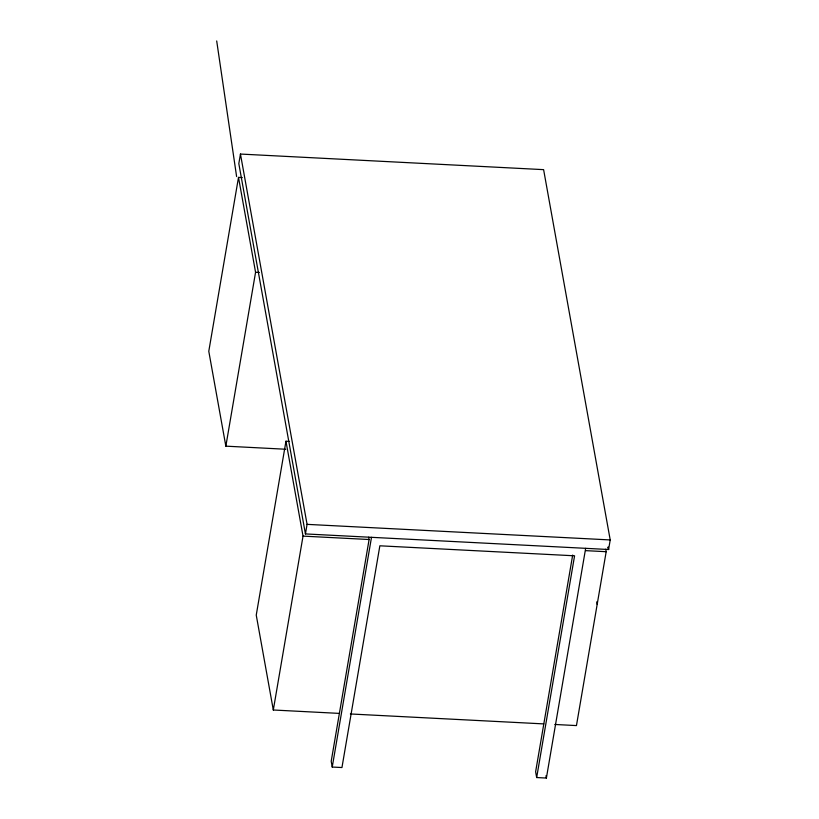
<?xml version="1.0" encoding="UTF-8"?>
<svg xmlns="http://www.w3.org/2000/svg" width="819" height="819" viewBox="0 0 819 819"><rect width="100%" height="100%" fill="white"/><g stroke="black" fill="none" stroke-linecap="round" stroke-linejoin="round"><path stroke-width="1.23" d="M240.458 154.054L238.82 163.626L305.436 533.927L608.589 549.508L610.216 539.936L543.611 169.646L240.458 154.054L307.074 524.355L305.436 533.927M242.311 177.59L238.503 177.395L208.784 351.279L225.849 446.16L285.718 449.242M225.849 446.16L255.569 272.277L238.503 177.395M289.465 441.41L285.964 441.226L256.245 615.11L273.311 710.001L339.383 713.4M273.311 710.001L303.03 536.117L285.964 441.226M368.683 537.203L369.103 539.516L331.204 761.26L332.238 767.045L341.953 767.536L379.862 545.802L574.58 555.804L536.67 777.548L546.386 778.05L585.657 548.331M332.238 767.045L371.509 537.325M572.676 555.067L535.626 771.764L536.67 777.548M605.732 549.201L606.183 551.699L576.453 725.583L554.801 724.467M255.569 272.277L259.388 272.481M307.074 524.355L610.216 539.936M303.03 536.117L369.103 539.516M585.8 550.655L606.183 551.699M350.368 713.963L543.816 723.904M596.734 601.842L597.184 604.34M545.976 775.736L546.386 778.05M216.697 40.95L236.609 176.576M608.589 549.508L608.107 547.194L608.589 549.508"/></g></svg>
